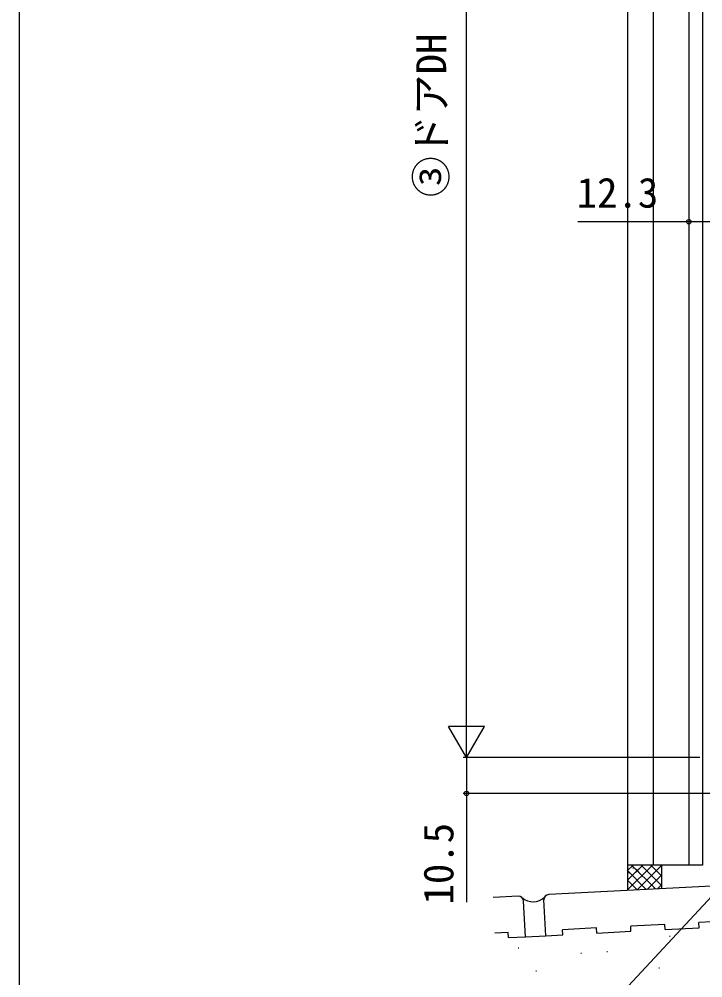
# Model space of a CAD drawing. Units: millimetres, scale not verified. Extents: x -525 to 525, y -783 to 779.
# Drawn here: x -525 to -324.6, y -247.6 to 33.6 of the extents above; entities that cross this region are included whole.
import ezdxf
from ezdxf.enums import TextEntityAlignment as Align

# ---------------------------------------------------------------- set-up
doc = ezdxf.new("R2010")
doc.units = ezdxf.units.MM
doc.header["$LTSCALE"] = 4
for name, color, linetype in [('0-5_YKK_12', 2, 'Continuous'), ('0-7_YKK_D', 6, 'Continuous'), ('0-8_YKK_ZWAK', 7, 'Continuous'), ('0-9_YSS_K', 3, 'Continuous'), ('0-A_YSS_KE', 3, 'Continuous')]:
    doc.layers.add(name, color=color, linetype=linetype)
doc.styles.add('ＭＳ ゴシック', font='')
doc.styles.get('ＭＳ ゴシック').set_extended_font_data('MS Gothic')

msp = doc.modelspace()

# ---------------------------------------------------------------- linework, layer by layer
at = {"layer": '0-5_YKK_12'}
for p, q in [((-346.656, 56.423), (-346.656, -214.525)), ((-339.161, 56.423), (-339.161, -214.525)), ((-328.656, 56.423), (-328.656, -214.525)), ((-324.656, 56.423), (-324.656, -214.525)), ((-324.656, -214.525), (-346.656, -214.525))]:
    msp.add_line(p, q, dxfattribs=at)
at = {"layer": '0-7_YKK_D'}
for p, q in [((-393.844, -172.525), (-393.844, 202.475)), ((-328.656, 32.53), (-328.656, -26.828)), ((-393.844, -183.025), (-393.844, -164.839)), ((-393.844, -183.025), (-399.094, -173.932)), ((-388.594, -173.932), (-399.094, -173.932)), ((-393.844, -183.025), (-388.594, -173.932)), ((-325.456, -183.025), (-394.844, -183.025)), ((-325.456, -183.025), (-394.844, -183.025)), ((-255.556, -193.525), (-394.844, -193.525))]:
    msp.add_line(p, q, dxfattribs=at)
for points in [[(-316.356, -25.828), (-328.656, -25.828), (-361.206, -25.828)], [(-393.844, -183.025), (-393.844, -193.525), (-393.844, -225.475)], [(-299.497, -199.539), (-301.233, -201.407), (-374.878, -280.645)]]:
    msp.add_lwpolyline(points, dxfattribs=at)
for centre in [(-328.656, -25.828), (-393.844, -193.525)]:
    msp.add_circle(centre, 0.637, dxfattribs=at)
at = {"layer": '0-8_YKK_ZWAK'}
msp.add_line((-525, 747.1), (-525, -782.9), dxfattribs=at)
at = {"layer": '0-9_YSS_K'}
for p, q in [((-346.656, -214.525), (-346.656, -216.95)), ((-346.656, -214.525), (-346.656, -221.993)), ((-346.656, -216.182), (-344.999, -214.525)), ((-346.656, -216.182), (-344.999, -214.525)), ((-346.656, -219.01), (-342.17, -214.525)), ((-346.656, -221.839), (-339.342, -214.525)), ((-345.926, -216.912), (-346.656, -216.182)), ((-341.134, -221.704), (-346.656, -216.182)), ((-343.238, -216.771), (-345.484, -214.525)), ((-338.446, -221.563), (-345.484, -214.525)), ((-345.074, -215.386), (-344.874, -215.386)), ((-344.481, -216.836), (-342.17, -214.525)), ((-343.833, -221.845), (-336.656, -214.667)), ((-340.551, -216.63), (-342.656, -214.525)), ((-336.656, -220.525), (-342.656, -214.525)), ((-341.496, -216.679), (-339.342, -214.525)), ((-337.863, -216.489), (-339.827, -214.525)), ((-336.656, -217.697), (-339.827, -214.525)), ((-338.511, -216.523), (-336.656, -214.667)), ((-336.656, -214.868), (-336.999, -214.525)), ((-336.656, -214.868), (-336.999, -214.525)), ((-336.656, -214.525), (-336.656, -216.426)), ((-336.656, -214.525), (-336.656, -221.469)), ((-343.822, -221.844), (-346.656, -219.01)), ((-340.848, -221.689), (-336.656, -217.496)), ((-346.509, -221.985), (-346.656, -221.839)), ((-337.864, -221.532), (-336.656, -220.324)), ((-345.623, -233.955), (-345.701, -232.457)), ((-335.637, -233.432), (-325.65, -232.909)), ((-315.743, -230.887), (-325.729, -231.411)), ((-325.65, -232.909), (-325.729, -231.411)), ((-381.652, -234.341), (-385.521, -234.544)), ((-381.574, -235.839), (-381.652, -234.341)), ((-381.574, -235.839), (-376.58, -235.578)), ((-376.58, -235.578), (-370.589, -235.264)), ((-370.589, -235.264), (-365.596, -235.002)), ((-365.596, -235.002), (-365.674, -233.504)), ((-355.609, -234.479), (-345.623, -233.955)), ((-334.307, -235.44), (-334.107, -235.44)), ((-378.668, -238.825), (-378.468, -238.825)), ((-360.304, -240.386), (-360.104, -240.386)), ((-352.689, -239.925), (-352.489, -239.925)), ((-337.459, -244.655), (-337.259, -244.655)), ((-373.485, -245.538), (-373.285, -245.538))]:
    msp.add_line(p, q, dxfattribs=at)
for points in [[(-355.609, -234.479), (-355.688, -232.981), (-365.674, -233.504)], [(-335.637, -233.432), (-335.715, -231.934), (-345.701, -232.457)]]:
    msp.add_lwpolyline(points, dxfattribs=at)
msp.add_arc((-374.362, -220.425), 4.881, 228.06649, 315.93975, dxfattribs=at)
at = {"layer": '0-A_YSS_KE'}
for p, q in [((-272.854, -218.125), (-369.719, -223.202)), ((-378.706, -223.673), (-386.07, -224.059)), ((-370.589, -235.264), (-371.138, -224.778)), ((-376.58, -235.578), (-377.13, -225.092))]:
    msp.add_line(p, q, dxfattribs=at)
for centre, start, end in [((-378.628, -225.171), 3, 93), ((-369.64, -224.7), 93, 183)]:
    msp.add_arc(centre, 1.5, start, end, dxfattribs=at)

# ---------------------------------------------------------------- texts
at = {"layer": '0-7_YKK_D', "style": 'ＭＳ ゴシック'}
for s, p in [('③ドアDH', (-397.158, -18.605)), ('10.5', (-395.044, -226.116))]:
    msp.add_text(s, height=8.798, rotation=90, dxfattribs=at).set_placement(p, align=Align.BOTTOM_LEFT)
msp.add_text('12.3', height=8.798, dxfattribs=at).set_placement((-361.547, -24.328), align=Align.BOTTOM_LEFT)

doc.saveas('drawing.dxf')
